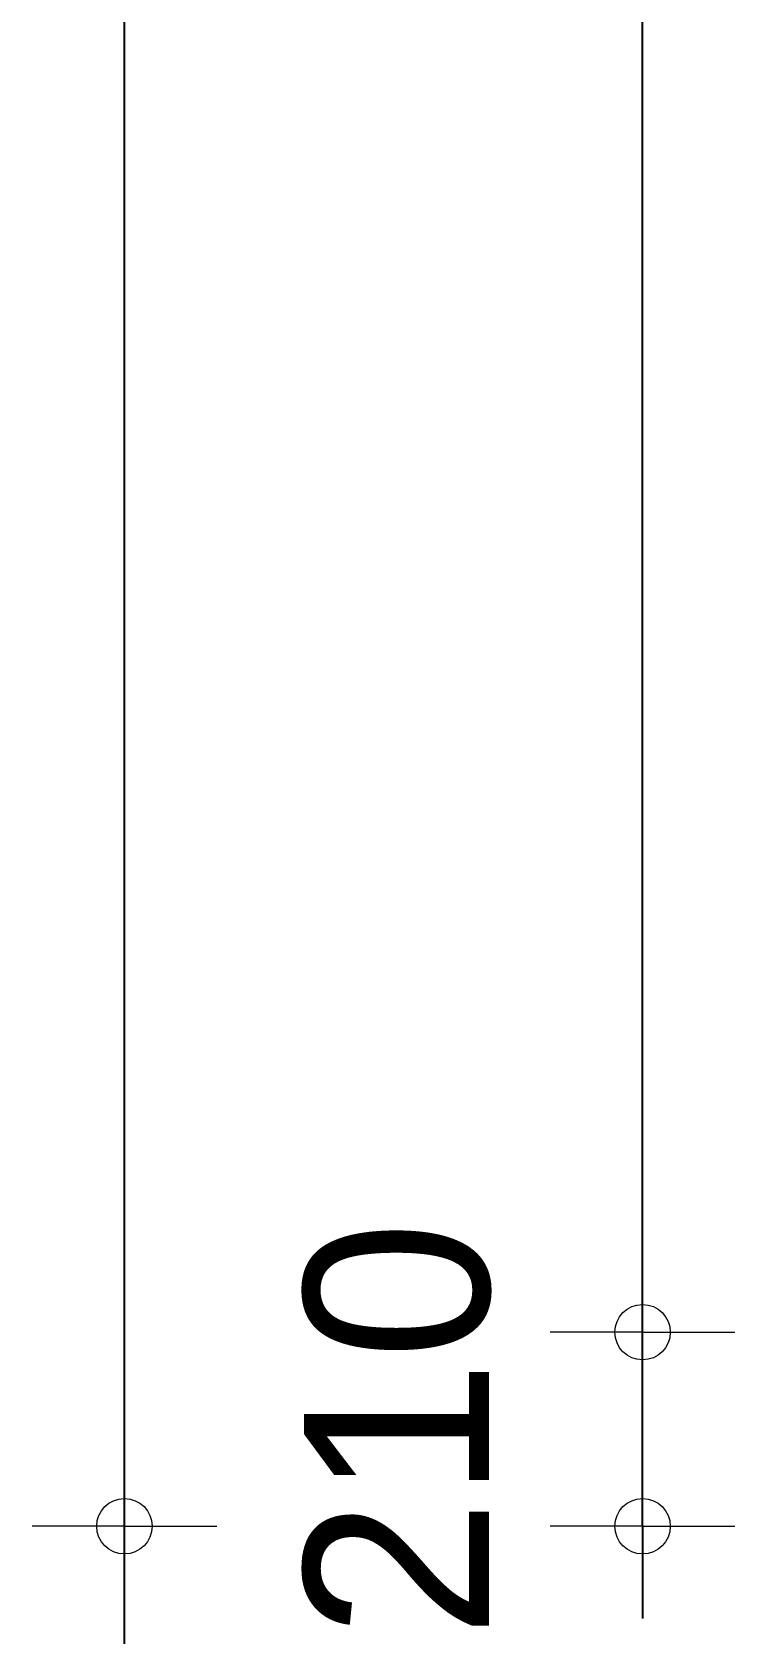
# Model space of a CAD drawing. Header units: millimetres. Extents: x 0 to 59350, y 0 to 29700.
# Drawn here: x 17536 to 17916, y 15480 to 16347 of the extents above; entities that cross this region are included whole.
import ezdxf

# ---------------------------------------------------------------- set-up
doc = ezdxf.new("R2010")
doc.units = ezdxf.units.MM
doc.layers.add('Standard', color=7, linetype='Continuous', lineweight=25)
doc.styles.add('ARIAL', font='arial.ttf')

msp = doc.modelspace()

# ---------------------------------------------------------------- linework, layer by layer
at = {"layer": 'Standard', "color": 7, "linetype": 'Continuous', "lineweight": -3}
for p, q in [((17585.57, 15538.12), (17585.57, 19038.12)), ((17865.94, 15643.12), (17865.94, 18988.12)), ((17865.94, 15538.12), (17865.94, 15643.12)), ((17585.57, 14538.12), (17585.57, 15538.12)), ((17865.94, 15538.12), (17865.94, 15488.12))]:
    msp.add_line(p, q, dxfattribs=at)
at = {"layer": 'Standard', "color": 7, "linetype": 'Continuous', "lineweight": 18}
for p, q in [((17865.94, 15643.12), (17815.94, 15643.12)), ((17865.94, 15643.12), (17915.94, 15643.12)), ((17585.57, 15538.12), (17535.57, 15538.12)), ((17585.57, 15538.12), (17635.57, 15538.12)), ((17865.94, 15538.12), (17815.94, 15538.12)), ((17865.94, 15538.12), (17915.94, 15538.12))]:
    msp.add_line(p, q, dxfattribs=at)
for centre in [(17865.94, 15643.12), (17585.57, 15538.12), (17865.94, 15538.12)]:
    msp.add_circle(centre, 15, dxfattribs=at)

# ---------------------------------------------------------------- texts
at = {"layer": 'Standard', "color": 7, "linetype": 'Continuous', "lineweight": 18, "insert": (17784.24, 15477.42), "char_height": 100, "width": 283.5537, "attachment_point": 7, "rotation": 90, "style": 'ARIAL'}
msp.add_mtext('\\W0.97;210', dxfattribs=at)

doc.saveas('drawing.dxf')
